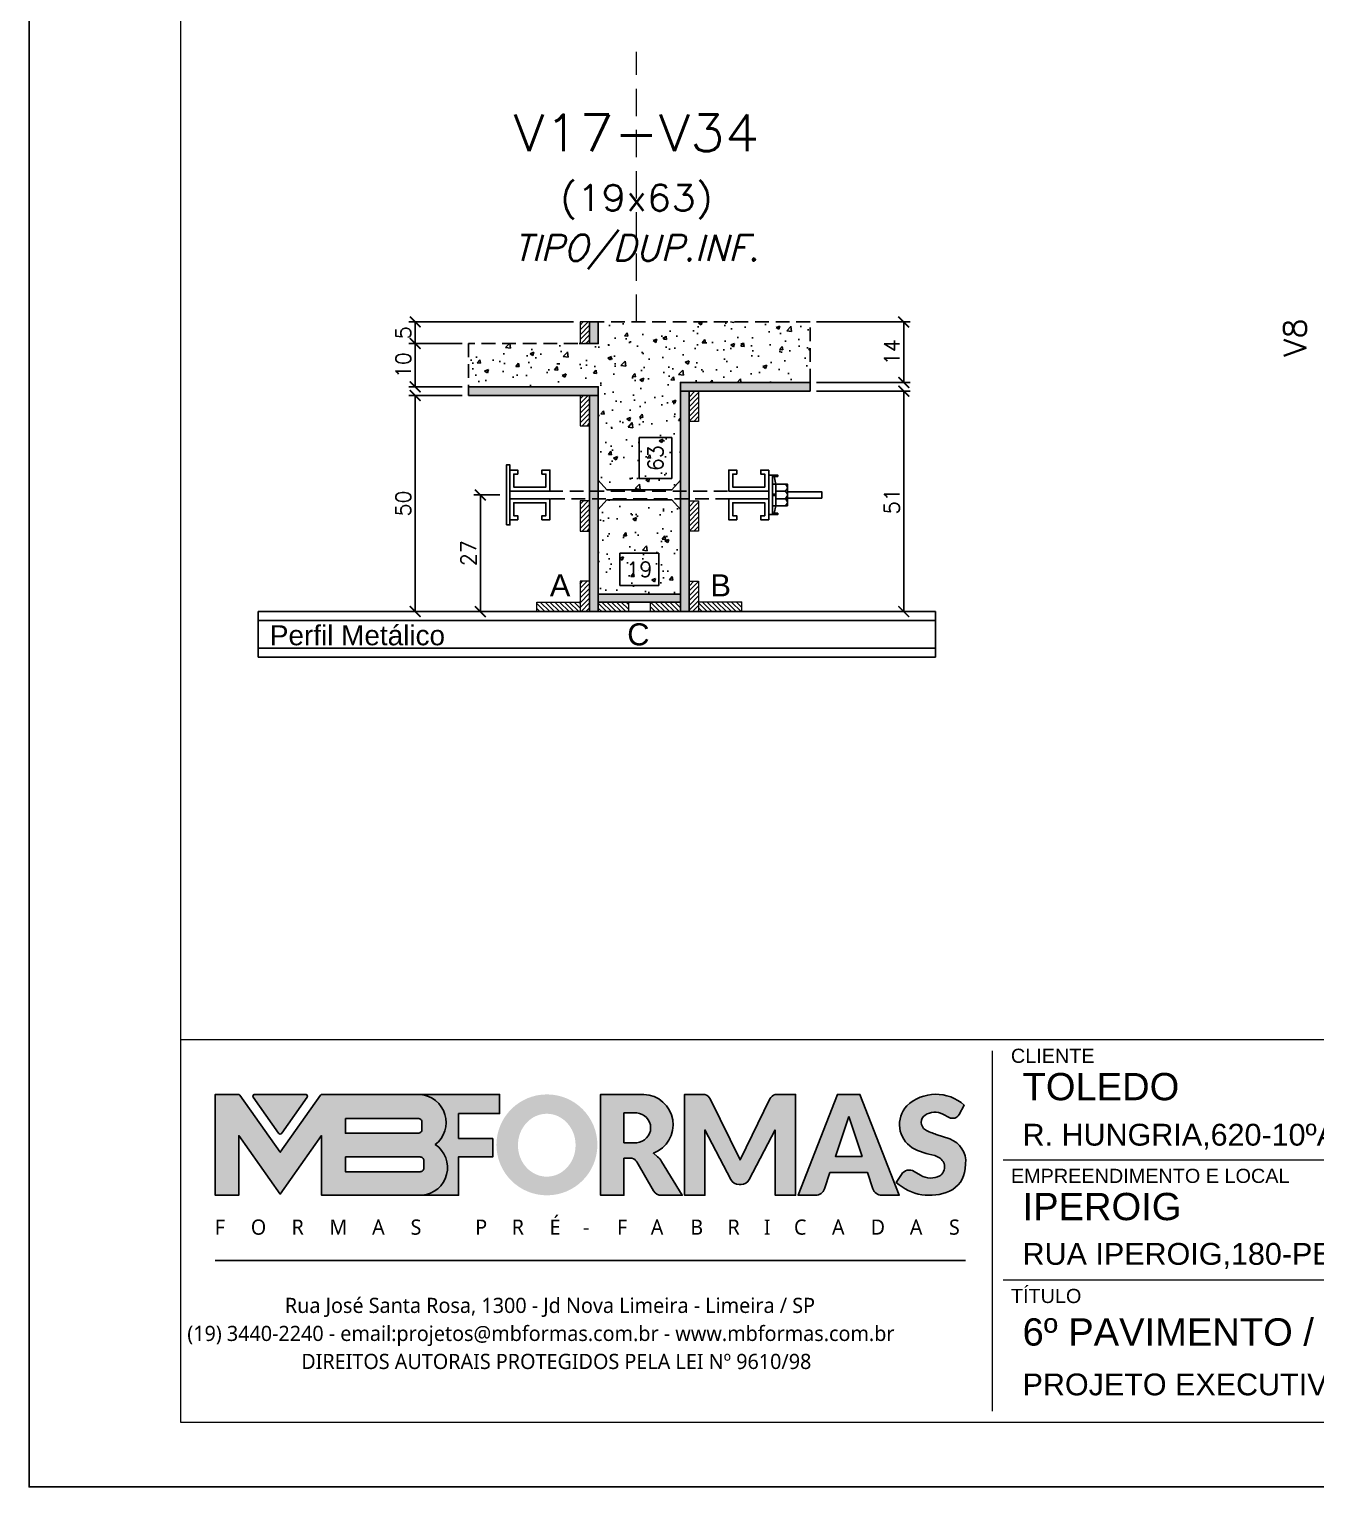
# Model space of a CAD drawing. Extents: x -23436 to 4767, y -4638 to 9755.
# Drawn here: x -20676 to -20081, y -518 to 157 of the extents above; entities that cross this region are included whole.
import ezdxf
from ezdxf.enums import TextEntityAlignment as Align

# ---------------------------------------------------------------- set-up
doc = ezdxf.new("R2010")
doc.units = 0
doc.header["$PDMODE"] = 2
doc.header["$PDSIZE"] = 10
doc.linetypes.add('CABLIN', pattern=[0.35, 0.25, -0.1])
doc.linetypes.add('HIDDEN', pattern=[9.525, 6.35, -3.175])
doc.layers.get('0').update_dxf_attribs({"lineweight": 13})
doc.layers.get('Defpoints').update_dxf_attribs({"lineweight": 13})
for name, color, linetype in [('Barra de Ancoragem', 20, 'Continuous'), ('Concreto', 250, 'HIDDEN'), ('Cota', 4, 'Continuous'), ('Cota Seção (2x)', 4, 'Continuous'), ('Hachura', 252, 'CABLIN'), ('MB Logo', 255, 'Continuous'), ('Painéis', 200, 'Continuous'), ('Perfil Metálico', 224, 'Continuous'), ('Texto de Titulo', 7, 'Continuous'), ('Texto Qtd Sarr', 242, 'Continuous'), ('Tubo de PVC', 51, 'Continuous')]:
    doc.layers.add(name, color=color, linetype=linetype)
for name, color, linetype, lineweight in [('FOLHA MB', 7, 'Continuous', 13), ('Madeira', 100, 'Continuous', 13), ('Texto Seção', 7, 'Continuous', 15)]:
    doc.layers.add(name, color=color, linetype=linetype, lineweight=lineweight)
doc.layers.add('Laje_Perimetro', color=7, linetype='Continuous', plot=False)
doc.styles.add('ARIAL', font='arial.ttf', dxfattribs={"oblique": 15, "height": 25})
doc.styles.add('MB_C01', font='arial.ttf', dxfattribs={"height": 1.3})
doc.styles.add('MB_C02', font='arial.ttf', dxfattribs={"height": 2})
doc.styles.add('MB_C03', font='arial.ttf', dxfattribs={"height": 2.5})
doc.styles.add('MtXpl_Lucida_Sans_Un', font='l_10646.ttf')
doc.styles.add('REGUA-120', font='ROMANS.shx', dxfattribs={"height": 15})
doc.styles.add('ROMANS', font='romans.shx')
doc.dimstyles.new('Cota Seção (2x)', dxfattribs={"dimtxt": 7, "dimasz": 5, "dimexe": 3, "dimexo": 3, "dimgap": 2, "dimtad": 3, "dimdec": 1, "dimlfac": 0.5, "dimzin": 12, "dimdsep": 46, "dimtxsty": 'ROMANS', "dimblk": 'ARCHTICK', "dimcen": 0, "dimclrd": 4, "dimclre": 4, "dimclrt": 1, "dimadec": 1, "dimazin": 3, "dimtfac": 1, "dimtdec": 1, "dimtmove": 0, "dimatfit": 3, "dimldrblk": 'OBLIQUE', "dimfxl": 1, "dimtolj": 1, "dimtzin": 12, "dimarcsym": 0})
doc.dimstyles.new('Cota Seção interna', dxfattribs={"dimtxt": 7, "dimasz": 6, "dimexe": 0.18, "dimexo": 2, "dimgap": -4, "dimtad": 3, "dimdec": 1, "dimlfac": 0.5, "dimzin": 12, "dimdsep": 46, "dimtxsty": 'ROMANS', "dimblk": 'ARCHTICK', "dimcen": 0.09, "dimse1": 1, "dimse2": 1, "dimsd1": 1, "dimsd2": 1, "dimclrd": 180, "dimclre": 5, "dimclrt": 1, "dimadec": 0, "dimazin": 3, "dimtfac": 1, "dimtdec": 1, "dimtofl": 0, "dimtmove": 0, "dimatfit": 3, "dimldrblk": 'ARCHTICK', "dimfxl": 1, "dimtolj": 1, "dimtzin": 0, "dimarcsym": 0})
pattern_1 = [(315, (2543.5869, -8342.3656), (1.12253202, 1.12253202), [])]
pattern_2 = [(45, (-12063.3896, 22801.8984), (-1.12253202, 1.12253202), [])]
pattern_3 = [(225, (-28674.277, -22976.1406), (1.12253202, -1.12253202), [])]

# ---------------------------------------------------------------- blocks, each defined once
blk = doc.blocks.new('MB-NOVO')
at = {"layer": 'MB Logo', "linetype": 'Continuous'}
h = blk.add_hatch(color=256, dxfattribs=at)
h.dxf.hatch_style = 1
h.set_gradient(color1=(242, 132, 69), color2=(247, 180, 141), rotation=90, tint=1)
h.paths.add_polyline_path([(-18529.58, 10980.84), (-18475.71, 10980.84, 0.706757), (-18468.67, 11008.01, 0.681802), (-18476.71, 11034.89), (-18529.36, 11034.89, 0.243712), (-18530.18, 11034.46), (-18551.72, 11003.93), (-18573.27, 11034.46, 0.243712), (-18574.09, 11034.89), (-18586.52, 11034.89), (-18586.52, 10980.84), (-18573.87, 10980.84), (-18573.87, 11012.87), (-18551.72, 10981.49), (-18529.58, 11012.87)])
h.paths.add_polyline_path([(-18516.75, 11014.08), (-18516.75, 11021.99), (-18477.79, 11021.99, -0.414214), (-18475.79, 11019.99), (-18475.79, 11016.08, -0.414214), (-18477.79, 11014.08)], flags=16)
h.paths.add_polyline_path([(-18516.75, 11001.39), (-18476.79, 11001.39, -0.414214), (-18474.79, 10999.39), (-18474.79, 10995.48, -0.414214), (-18476.79, 10993.48), (-18516.75, 10993.48)], flags=16)
at = {"layer": 'MB Logo', "true_color": 0x262626}
h = blk.add_hatch(color=250, dxfattribs=at)
h.dxf.hatch_style = 1
h.paths.add_polyline_path([(-18537.31, 11033.31, 0.60809), (-18538.12, 11034.89), (-18565.32, 11034.89, 0.60809), (-18566.14, 11033.31), (-18552.54, 11014.04, 0.518202), (-18550.91, 11014.04)])
h = blk.add_hatch(color=250, dxfattribs=at)
h.dxf.hatch_style = 1
h.paths.add_polyline_path([(-18456.17, 11011.29), (-18456.17, 11024.65), (-18434.21, 11024.65), (-18434.21, 11034.89), (-18476.71, 11034.89, -0.681802), (-18468.67, 11008.01, -0.706757), (-18475.71, 10980.84), (-18456.17, 10980.84), (-18456.17, 11001.45), (-18437.83, 11001.45), (-18437.83, 11011.29)])
h = blk.add_hatch(color=250, dxfattribs=at)
h.dxf.hatch_style = 1
h.paths.add_polyline_path([(-18435.91, 11007.86, 1), (-18381.87, 11007.86, 1)])
edge = h.paths.add_edge_path(flags=16)
edge.add_ellipse((-18408.97, 11007.68), major_axis=(0, 16.84), ratio=0.916255, start_angle=0, end_angle=360)
h = blk.add_hatch(color=250, dxfattribs=at)
h.dxf.hatch_style = 1
h.paths.add_polyline_path([(-18356.97, 11034.89), (-18380.17, 11034.89), (-18380.17, 10980.84), (-18367.64, 10980.84), (-18367.64, 11000.71), (-18363.41, 11000.71, -0.195765), (-18360.9, 10998.88), (-18351.79, 10983.24, 0.261385), (-18347.52, 10980.84), (-18336.38, 10980.84), (-18347.47, 10999, 0.082429), (-18349.61, 11001.48), (-18351.9, 11003.39, 0.81838)])
h.paths.add_polyline_path([(-18360.76, 11009), (-18367.64, 11009), (-18367.64, 11024.98), (-18360.76, 11024.98, -0.92578)], flags=16)
h = blk.add_hatch(color=250, dxfattribs=at)
h.dxf.hatch_style = 1
h.paths.add_polyline_path([(-18286.65, 11015.9), (-18286.65, 10980.84), (-18275.77, 10980.84), (-18275.77, 11034.89), (-18286.65, 11034.89, 0.216647), (-18289.44, 11032.44), (-18305.46, 10999.84), (-18321.61, 11032.7, 0.199908), (-18324.27, 11034.89), (-18335.15, 11034.89), (-18335.15, 10980.84), (-18324.27, 10980.84), (-18324.27, 11015.9), (-18310.42, 10989.3, 0.279644), (-18305.98, 10986.61, 0.340986), (-18300.5, 10989.3)])
h = blk.add_hatch(color=250, dxfattribs=at)
h.dxf.hatch_style = 1
h.paths.add_polyline_path([(-18274.36, 10980.84), (-18264.98, 10980.84, 0.322517), (-18260.24, 10984.26), (-18257.32, 10993), (-18237.21, 10993), (-18234.29, 10984.26, 0.322517), (-18229.55, 10980.84), (-18220.26, 10980.84), (-18241.25, 11034.89), (-18253.37, 11034.89)])
h.paths.add_polyline_path([(-18254.42, 11001.64), (-18247.26, 11023.04), (-18240.11, 11001.64)], flags=16)
h = blk.add_hatch(color=250, dxfattribs=at)
h.dxf.hatch_style = 1
h.paths.add_polyline_path([(-18206.02, 11024.02, -0.247671), (-18196.88, 11024.32), (-18193.53, 11022.53, 0.40799), (-18188.16, 11024.11), (-18185.37, 11029.08, 0.392837), (-18216.16, 11028.69, 0.467779), (-18213.26, 11006.32, 0.077523), (-18201.17, 11002.12, -0.214206), (-18196.11, 10997.94, -0.284295), (-18198.17, 10991.44, -0.26924), (-18208.78, 10991.57), (-18212.21, 10993.65, 0.407727), (-18219.02, 10992.06), (-18221.79, 10987.71, 0.296878), (-18193.23, 10983.12, 0.272251), (-18184.86, 10995.28), (-18184.65, 10997.88, 0.348906), (-18193.71, 11011.21), (-18200.42, 11013.47, -0.045018), (-18205.76, 11015.68, -0.618284)])
at = {"layer": 'MB Logo', "linetype": 'Continuous'}
blk.add_line((-18586.52, 10945.86), (-18184.78, 10945.86), dxfattribs=at)
at = {"layer": 'MB Logo', "color": 23, "linetype": 'Continuous', "true_color": 0xf28445}
for points in [[(-18573.27, 11034.46, 0.243712), (-18574.09, 11034.89), (-18586.52, 11034.89), (-18586.52, 10980.84), (-18573.87, 10980.84), (-18573.87, 11012.87), (-18551.72, 10981.49), (-18529.58, 11012.87), (-18529.58, 10980.84), (-18475.71, 10980.84, 0.706757), (-18468.67, 11008.01, 0.681802), (-18476.71, 11034.89), (-18529.36, 11034.89, 0.243712), (-18530.18, 11034.46), (-18551.72, 11003.93)], [(-18516.75, 11021.99), (-18477.79, 11021.99, -0.414214), (-18475.79, 11019.99), (-18475.79, 11016.08, -0.414214), (-18477.79, 11014.08), (-18516.75, 11014.08)], [(-18516.75, 11001.39), (-18476.79, 11001.39, -0.414214), (-18474.79, 10999.39), (-18474.79, 10995.48, -0.414214), (-18476.79, 10993.48), (-18516.75, 10993.48)]]:
    blk.add_lwpolyline(points, format="xyb", close=True, dxfattribs=at)
at = {"layer": 'MB Logo', "color": 250, "true_color": 0x262626}
for points in [[(-18537.31, 11033.31, 0.60809), (-18538.12, 11034.89), (-18565.32, 11034.89, 0.60809), (-18566.14, 11033.31), (-18552.54, 11014.04, 0.518202), (-18550.91, 11014.04)], [(-18437.83, 11011.29), (-18456.17, 11011.29), (-18456.17, 11024.65), (-18434.21, 11024.65), (-18434.21, 11034.89), (-18476.71, 11034.89, -0.681802), (-18468.67, 11008.01, -0.706757), (-18475.71, 10980.84), (-18456.17, 10980.84), (-18456.17, 11001.45), (-18437.83, 11001.45)], [(-18347.52, 10980.84), (-18336.38, 10980.84), (-18347.47, 10999, 0.082429), (-18349.61, 11001.48), (-18351.9, 11003.39, 0.81838), (-18356.97, 11034.89), (-18380.17, 11034.89), (-18380.17, 10980.84), (-18367.64, 10980.84), (-18367.64, 11000.71), (-18363.41, 11000.71, -0.209789), (-18360.79, 10998.69), (-18351.79, 10983.24, 0.261385)], [(-18286.65, 11015.9), (-18286.65, 10980.84), (-18275.77, 10980.84), (-18275.77, 11034.89), (-18286.65, 11034.89, 0.216647), (-18289.44, 11032.44), (-18305.46, 10999.84), (-18321.48, 11032.44, 0.216647), (-18324.27, 11034.89), (-18335.15, 11034.89), (-18335.15, 10980.84), (-18324.27, 10980.84), (-18324.27, 11015.9), (-18310.42, 10989.3, 0.279644), (-18305.98, 10986.61), (-18304.93, 10986.61, 0.279644), (-18300.5, 10989.3)], [(-18264.98, 10980.84, 0.322517), (-18260.24, 10984.26), (-18257.32, 10993), (-18237.21, 10993), (-18234.29, 10984.26, 0.322517), (-18229.55, 10980.84), (-18220.26, 10980.84), (-18241.25, 11034.89), (-18253.37, 11034.89), (-18274.36, 10980.84)], [(-18206.24, 11015.94, -0.549626), (-18206.37, 11023.82, -0.258723), (-18196.88, 11024.32), (-18193.53, 11022.53, 0.40799), (-18188.16, 11024.11), (-18185.37, 11029.08, 0.392837), (-18216.16, 11028.69, 0.467779), (-18213.26, 11006.32, 0.077523), (-18201.17, 11002.12, -0.203897), (-18196.26, 10998.22), (-18196.08, 10997.79, -0.267611), (-18197.99, 10991.6), (-18198.45, 10991.29, -0.261145), (-18208.78, 10991.57), (-18212.21, 10993.65, 0.407727), (-18219.02, 10992.06), (-18221.79, 10987.71, 0.296878), (-18193.23, 10983.12, 0.265963), (-18184.89, 10994.94), (-18184.67, 10997.65, 0.340466), (-18193.12, 11011.01), (-18200.42, 11013.47, -0.049298)], [(-18367.64, 11009), (-18360.76, 11009, 0.92578), (-18360.76, 11024.98), (-18367.64, 11024.98)]]:
    blk.add_lwpolyline(points, format="xyb", close=True, dxfattribs=at)
blk.add_lwpolyline([(-18247.26, 11023.04), (-18254.42, 11001.64), (-18240.11, 11001.64)], close=True, dxfattribs=at)
at = {"layer": 'MB Logo', "color": 250, "true_color": 0x262626, "style": 'MtXpl_Lucida_Sans_Un'}
for s, height, p in [('F', 8.12, (-18586.78, 10959.76)), ('O', 8.12, (-18567.45, 10959.76)), ('R', 8.12, (-18545.63, 10959.76)), ('M', 8.12, (-18525.4, 10959.76)), ('A', 8.12, (-18502.51, 10959.76)), ('S', 8.12, (-18481.92, 10959.76)), ('P', 8.12, (-18447.27, 10959.76)), ('R', 8.12, (-18427.76, 10959.76)), ('É', 8.12, (-18407.52, 10959.76)), ('F', 8.12, (-18371.38, 10959.76)), ('A', 8.12, (-18353.29, 10959.76)), ('B', 8.12, (-18332.1, 10959.76)), ('R', 8.12, (-18312.21, 10959.76)), ('I', 8.12, (-18292.68, 10959.76)), ('C', 8.12, (-18276.61, 10959.76)), ('A', 8.12, (-18256.26, 10959.76)), ('D', 8.12, (-18235.54, 10959.76)), ('A', 8.12, (-18214.57, 10959.76)), ('S', 8.12, (-18193.6, 10959.76)), ('-', 8.12, (-18389.56, 10959.76)), ('DIREITOS AUTORAIS PROTEGIDOS PELA LEI Nº 9610/98', 8.1225, (-18540.43, 10887.84))]:
    blk.add_text(s, height=height, dxfattribs=at).set_placement(p)
at = {"layer": 'MB Logo', "style": 'MtXpl_Lucida_Sans_Un'}
for s, p in [('Rua José Santa Rosa, 1300 - Jd Nova Limeira - Limeira / SP', (-18549.2, 10917.84)), ('(19) 3440-2240 - email:projetos@mbformas.com.br - www.mbformas.com.br', (-18601.47, 10902.84))]:
    blk.add_text(s, height=8.1225, dxfattribs=at).set_placement(p)
blk = doc.blocks.new('A$C169d8357')
at = {"layer": 'FOLHA MB', "color": 1}
for p, q in [((1109.82, 356.72), (70, 356.72)), ((445.65, 351.67), (445.65, 184.99)), ((781.5, 301.16), (450.7, 301.16)), ((938.09, 245.6), (450.7, 245.6))]:
    blk.add_line(p, q, dxfattribs=at)
for points in [[(0, 1199.94), (0, 149.94), (1485.02, 149.94), (1485.02, 1199.94)], [(70, 1169.94), (70, 179.94), (1455.02, 179.94), (1455.02, 1169.94)]]:
    blk.add_lwpolyline(points, close=True, dxfattribs=at)
at = {"layer": 'MB Logo', "xscale": 0.8642040370897565, "yscale": 0.8642040370897565, "zscale": 0.8642040370897565}
blk.add_blockref('MB-NOVO', (16148.65, -9204.85), dxfattribs=at)
at = {"layer": 'FOLHA MB', "color": 6}
for s, height, style, p in [('CLIENTE', 6.566, 'MB_C01', (454.33, 346.12)), ('R. HUNGRIA,620-10ºANDAR-SÃO PAULO-SP', 10.102, 'MB_C02', (459.73, 307.83)), ('EMPREENDIMENTO E LOCAL', 6.5663, 'MB_C01', (454.33, 290.56)), ('RUA IPEROIG,180-PERDIZES-SÃO PAULO-SP', 10.102, 'MB_C02', (459.73, 252.69)), ('TÍTULO', 6.566, 'MB_C01', (454.33, 234.99)), ('PROJETO EXECUTIVO DE LATERAIS DE VIGAS', 10.102, 'MB_C02', (459.73, 192.28))]:
    blk.add_text(s, height=height, dxfattribs=dict(at, style=style)).set_placement(p)
at = {"layer": 'FOLHA MB', "color": 5, "style": 'MB_C03'}
for s, height, p in [('TOLEDO', 12.628, (459.73, 328.83)), ('IPEROIG', 12.628, (459.73, 273.34)), ('6º PAVIMENTO / TIPO / DUPLEX INFERIOR', 12.6276, (459.73, 215.3))]:
    blk.add_text(s, height=height, dxfattribs=at).set_placement(p)
blk = doc.blocks.new('*D1009')
at = {"layer": 'Cota Seção (2x)', "color": 180, "lineweight": -2, "transparency": 16777216}
for p, q in [((-20385.03, -85.72), (-20403.03, -85.72)), ((-20403.03, -85.72), (-20403.03, -100.72)), ((-20385.03, -100.72), (-20385.03, -85.72)), ((-20403.03, -100.72), (-20385.03, -100.72))]:
    blk.add_line(p, q, dxfattribs=at)
at = {"layer": 'Defpoints', "color": 0, "transparency": 16777216}
for p in [(-20413.03, -104.72), (-20375.03, -104.72), (-20375.03, -104.72)]:
    blk.add_point(p, dxfattribs=at)
at = {"layer": 'Cota Seção (2x)', "color": 1, "transparency": 16777216, "insert": (-20394.03, -93.22), "char_height": 7, "attachment_point": 5, "style": 'ROMANS'}
blk.add_mtext('\\A1;19', dxfattribs=at)
blk = doc.blocks.new('_ArchTick')
at = {"color": 0, "linetype": 'ByBlock', "const_width": 0.15}
blk.add_lwpolyline([(-0.5, -0.5), (0.5, 0.5)], dxfattribs=at)
blk = doc.blocks.new('*D1010')
at = {"layer": 'Cota', "color": 4, "lineweight": -2, "transparency": 16777216}
for p, q in [((-20312.03, 21.28), (-20268.66, 21.28)), ((-20271.66, 21.28), (-20271.66, -6.72)), ((-20312.03, -6.72), (-20268.66, -6.72))]:
    blk.add_line(p, q, dxfattribs=at)
at = {"layer": 'Defpoints', "color": 0, "transparency": 16777216}
for p in [(-20315.03, 21.28), (-20315.03, -6.72), (-20271.66, -6.72)]:
    blk.add_point(p, dxfattribs=at)
at = {"layer": 'Cota', "color": 4, "lineweight": -2, "transparency": 16777216, "xscale": 5, "yscale": 5, "zscale": 5}
for p, rotation in [((-20271.66, 21.28), 90), ((-20271.66, -6.72), 270)]:
    blk.add_blockref('_ArchTick', p, dxfattribs=dict(at, rotation=rotation))
at = {"layer": 'Cota', "color": 1, "transparency": 16777216, "insert": (-20277.16, 7.28), "char_height": 7, "attachment_point": 5, "rotation": 90, "style": 'ROMANS'}
blk.add_mtext('\\A1;14', dxfattribs=at)
blk = doc.blocks.new('_OBLIQUE')
at = {"color": 0, "linetype": 'ByBlock', "lineweight": -2}
for p, q in [((0, 0), (-1, 0)), ((-0.5, -0.5), (0.5, 0.5))]:
    blk.add_line(p, q, dxfattribs=at)
blk = doc.blocks.new('DSADSAD')
at = {"layer": 'Barra de Ancoragem'}
for p, q in [((-12990.96, 7698.42), (-13009.22, 7698.42)), ((-13005.1, 7696.87), (-13008.63, 7697.64)), ((-12995.08, 7696.87), (-12991.55, 7697.64))]:
    blk.add_line(p, q, dxfattribs=at)
at = {"layer": 'Barra de Ancoragem', "flags": 128}
for points in [[(-13009.22, 7700.2), (-12990.96, 7700.2), (-12990.96, 7698.42), (-13009.22, 7698.42)], [(-13008.63, 7698.42), (-13008.63, 7696.05), (-13009.22, 7696.05), (-13009.22, 7698.42)], [(-12995.08, 7698.42), (-12995.08, 7696.87), (-13005.1, 7696.87), (-13005.1, 7698.42)], [(-12990.96, 7698.42), (-12990.96, 7696.05), (-12991.55, 7696.05), (-12991.55, 7698.42)]]:
    blk.add_lwpolyline(points, close=True, dxfattribs=at)
for points in [[(-13005.1, 7696.87), (-13005.1, 7691.61), (-12995.08, 7691.61), (-12995.08, 7696.87)], [(-13000.38, 7696.87), (-13000.38, 7698.42), (-12999.79, 7698.42), (-12999.79, 7696.87), (-13000.38, 7696.87), (-12999.79, 7696.87)]]:
    blk.add_lwpolyline(points, dxfattribs=at)
for points in [[(-13001.86, 7696.87), (-13001.86, 7692.79, 0.666667), (-12998.32, 7692.79, 0.666667)], [(-12998.32, 7696.87), (-12998.32, 7692.79, 0.729796), (-12995.08, 7692.79, 0.729796)]]:
    blk.add_lwpolyline(points, format="xyb", dxfattribs=at)
at = {"layer": 'Barra de Ancoragem'}
blk.add_arc((-13003.48, 7693.31), 1.7, 197.75636, 342.24364, dxfattribs=at)
blk = doc.blocks.new('*D1011')
at = {"layer": 'Cota', "color": 4, "lineweight": -2, "transparency": 16777216}
for p, q in [((-20458.55, -58.72), (-20470.6, -58.72)), ((-20467.6, -112.72), (-20467.6, -58.72)), ((-20444.43, -112.72), (-20470.6, -112.72))]:
    blk.add_line(p, q, dxfattribs=at)
at = {"layer": 'Defpoints', "color": 0, "transparency": 16777216}
for p in [(-20467.6, -58.72), (-20455.55, -58.72), (-20441.43, -112.72)]:
    blk.add_point(p, dxfattribs=at)
at = {"layer": 'Cota', "color": 4, "lineweight": -2, "transparency": 16777216, "xscale": 5, "yscale": 5, "zscale": 5}
for p, rotation in [((-20467.6, -58.72), 90), ((-20467.6, -112.72), 270)]:
    blk.add_blockref('_ArchTick', p, dxfattribs=dict(at, rotation=rotation))
at = {"layer": 'Cota', "color": 1, "transparency": 16777216, "insert": (-20473.1, -85.72), "char_height": 7, "attachment_point": 5, "rotation": 90, "style": 'ROMANS'}
blk.add_mtext('\\A1;27', dxfattribs=at)
blk = doc.blocks.new('*D1012')
at = {"layer": 'Cota', "color": 4, "lineweight": -2, "transparency": 16777216}
for p, q in [((-20312.03, -10.72), (-20268.66, -10.72)), ((-20271.66, -112.72), (-20271.66, -10.72)), ((-20343.63, -112.72), (-20268.66, -112.72))]:
    blk.add_line(p, q, dxfattribs=at)
at = {"layer": 'Defpoints', "color": 0, "transparency": 16777216}
for p in [(-20315.03, -10.72), (-20271.66, -10.72), (-20346.63, -112.72)]:
    blk.add_point(p, dxfattribs=at)
at = {"layer": 'Cota', "color": 4, "lineweight": -2, "transparency": 16777216, "xscale": 5, "yscale": 5, "zscale": 5}
for p, rotation in [((-20271.66, -10.72), 90), ((-20271.66, -112.72), 270)]:
    blk.add_blockref('_ArchTick', p, dxfattribs=dict(at, rotation=rotation))
at = {"layer": 'Cota', "color": 1, "transparency": 16777216, "insert": (-20277.16, -61.72), "char_height": 7, "attachment_point": 5, "rotation": 90, "style": 'ROMANS'}
blk.add_mtext('\\A1;51', dxfattribs=at)
blk = doc.blocks.new('*D1013')
at = {"layer": 'Cota Seção (2x)', "color": 180, "lineweight": -2, "transparency": 16777216}
for p, q in [((-20379.03, -32.22), (-20394.03, -32.22)), ((-20394.03, -32.22), (-20394.03, -51.22)), ((-20379.03, -51.22), (-20379.03, -32.22)), ((-20394.03, -51.22), (-20379.03, -51.22))]:
    blk.add_line(p, q, dxfattribs=at)
at = {"layer": 'Defpoints', "color": 0, "transparency": 16777216}
for p in [(-20375.03, 21.28), (-20375.03, 21.28), (-20375.03, -104.72)]:
    blk.add_point(p, dxfattribs=at)
at = {"layer": 'Cota Seção (2x)', "color": 1, "transparency": 16777216, "insert": (-20386.53, -41.72), "char_height": 7, "attachment_point": 5, "rotation": 90, "style": 'ROMANS'}
blk.add_mtext('\\A1;63', dxfattribs=at)
blk = doc.blocks.new('*D1006')
at = {"layer": 'Cota', "color": 4, "lineweight": -2, "transparency": 16777216}
for p, q in [((-20476.03, -12.72), (-20500.76, -12.72)), ((-20497.76, -112.72), (-20497.76, -12.72)), ((-20444.43, -112.72), (-20500.76, -112.72))]:
    blk.add_line(p, q, dxfattribs=at)
at = {"layer": 'Defpoints', "color": 0, "transparency": 16777216}
for p in [(-20497.76, -12.72), (-20473.03, -12.72), (-20441.43, -112.72)]:
    blk.add_point(p, dxfattribs=at)
at = {"layer": 'Cota', "color": 4, "lineweight": -2, "transparency": 16777216, "xscale": 5, "yscale": 5, "zscale": 5}
for p, rotation in [((-20497.76, -12.72), 90), ((-20497.76, -112.72), 270)]:
    blk.add_blockref('_ArchTick', p, dxfattribs=dict(at, rotation=rotation))
at = {"layer": 'Cota', "color": 1, "transparency": 16777216, "insert": (-20503.26, -62.72), "char_height": 7, "attachment_point": 5, "rotation": 90, "style": 'ROMANS'}
blk.add_mtext('\\A1;50', dxfattribs=at)
blk = doc.blocks.new('*D1007')
at = {"layer": 'Cota', "color": 4, "lineweight": -2, "transparency": 16777216}
for p, q in [((-20476.03, 11.28), (-20500.76, 11.28)), ((-20497.76, -8.72), (-20497.76, 11.28)), ((-20476.03, -8.72), (-20500.76, -8.72))]:
    blk.add_line(p, q, dxfattribs=at)
at = {"layer": 'Defpoints', "color": 0, "transparency": 16777216}
for p in [(-20497.76, 11.28), (-20473.03, 11.28), (-20473.03, -8.72)]:
    blk.add_point(p, dxfattribs=at)
at = {"layer": 'Cota', "color": 4, "lineweight": -2, "transparency": 16777216, "xscale": 5, "yscale": 5, "zscale": 5}
for p, rotation in [((-20497.76, 11.28), 90), ((-20497.76, -8.72), 270)]:
    blk.add_blockref('_ArchTick', p, dxfattribs=dict(at, rotation=rotation))
at = {"layer": 'Cota', "color": 1, "transparency": 16777216, "insert": (-20503.26, 1.28), "char_height": 7, "attachment_point": 5, "rotation": 90, "style": 'ROMANS'}
blk.add_mtext('\\A1;10', dxfattribs=at)
blk = doc.blocks.new('*D1008')
at = {"layer": 'Cota', "color": 4, "lineweight": -2, "transparency": 16777216}
for p, q in [((-20424.43, 21.28), (-20500.76, 21.28)), ((-20497.76, 11.28), (-20497.76, 21.28)), ((-20476.03, 11.28), (-20500.76, 11.28))]:
    blk.add_line(p, q, dxfattribs=at)
at = {"layer": 'Defpoints', "color": 0, "transparency": 16777216}
for p in [(-20497.76, 21.28), (-20421.43, 21.28), (-20473.03, 11.28)]:
    blk.add_point(p, dxfattribs=at)
at = {"layer": 'Cota', "color": 4, "lineweight": -2, "transparency": 16777216, "xscale": 5, "yscale": 5, "zscale": 5}
for p, rotation in [((-20497.76, 21.28), 90), ((-20497.76, 11.28), 270)]:
    blk.add_blockref('_ArchTick', p, dxfattribs=dict(at, rotation=rotation))
at = {"layer": 'Cota', "color": 1, "transparency": 16777216, "insert": (-20503.26, 16.28), "char_height": 7, "attachment_point": 5, "rotation": 90, "style": 'ROMANS'}
blk.add_mtext('\\A1;5', dxfattribs=at)
blk = doc.blocks.new('titulo1')
at = {"layer": 'Defpoints', "color": 252, "linetype": 'HIDDEN', "ltscale": 2}
blk.add_line((0, 0), (0, 125), dxfattribs=at)
at = {"layer": 'Defpoints', "style": 'ROMANS', "oblique": 15}
blk.add_attdef('FOLHA', text='', height=10, dxfattribs=at).set_placement((0, 15.58), align=Align.MIDDLE_CENTER)
at = {"layer": 'Texto Qtd Sarr', "color": 3, "style": 'ROMANS', "oblique": 15}
for tag, height, p in [('TITULO', 17, (0, 71.45)), ('SEÇÃO', 12, (0, 41.55))]:
    blk.add_attdef(tag, text='', height=height, dxfattribs=at).set_placement(p, align=Align.MIDDLE_CENTER)

msp = doc.modelspace()

# ---------------------------------------------------------------- hatches: boundary and pattern name
at = {"layer": 'Concreto'}
h = msp.add_hatch(dxfattribs=at)
h.set_pattern_fill('AR-CONC', color=256, scale=2.5)
h.set_pattern_definition([(50, (-89.497, -300.583), (17.931505, -1.568803), [1.875, -20.625]), (355, (-89.497, -300.583), (-3.468783, 18.804803), [1.5, -16.5]), (100.45144, (-88.003, -300.714), (14.462721, 17.236), [1.593505, -17.528553]), (46.1842, (-89.497, -295.583), (26.681033, -4.137982), [2.8125, -30.9375]), (96.63564, (-87.274, -295.928), (23.36655, 24.352965), [2.39026, -26.292844]), (351.18416, (-89.497, -295.583), (23.36655, 24.352965), [2.25, -24.75]), (21, (-86.997, -296.833), (14.922676, -10.065472), [1.875, -20.625]), (326, (-86.997, -296.833), (6.082883, 18.128751), [1.5, -16.5]), (71.45144, (-85.754, -297.672), (21.00556, 8.063279), [1.593505, -17.528553]), (37.5, (-89.497, -300.583), (0.3039964, 8.3223463), [0, -16.3, 0, -16.75, 0, -16.5625]), (7.5, (-89.497, -300.583), (6.5767384, 9.8602928), [0, -9.55, 0, -15.925, 0, -6.3125]), (327.5, (-95.072, -300.583), (13.345561, -0.5638718), [0, -6.25, 0, -19.5, 0, -25.875]), (317.5, (-97.572, -300.583), (14.579654, 2.5026246), [0, -8.125, 0, -12.95, 0, -18.375])])
h.paths.add_polyline_path([(-20375.03, -65.5), (-20379.03, -61), (-20409.03, -61), (-20413.03, -65.5), (-20413.03, -104.72), (-20375.03, -104.72)])
h.paths.add_polyline_path([(-20375.03, -6.72), (-20315.03, -6.72), (-20315.03, 21.28), (-20413.03, 21.28), (-20413.03, 11.28), (-20417.03, 11.28), (-20421.43, 11.28), (-20473.03, 11.28), (-20473.03, -8.72), (-20413.03, -8.72), (-20413.03, -12.72), (-20413.03, -51.95), (-20409.03, -56.45), (-20379.03, -56.45), (-20375.03, -51.95), (-20375.03, -10.72)])
h.paths.add_polyline_path([(-20400.78, -98.47), (-20387.28, -98.47), (-20387.28, -87.97), (-20400.78, -87.97)], flags=24)
h.paths.add_polyline_path([(-20381.28, -48.97), (-20381.28, -34.47), (-20391.78, -34.47), (-20391.78, -48.97)], flags=24)
at = {"layer": 'Hachura'}
h = msp.add_hatch(dxfattribs=at)
h.set_pattern_fill('ANSI31', color=256, scale=0.5, angle=360, style=0)
h.set_pattern_definition([(45, (-12063.3896, 22925.8984), (-1.12253202, 1.12253202), [])])
h.paths.add_polyline_path([(-20421.43, 11.28), (-20417.03, 11.28), (-20417.03, 21.28), (-20421.43, 21.28)])
h = msp.add_hatch(color=256, dxfattribs=at)
h.dxf.hatch_style = 1
h.paths.add_polyline_path([(-20417.03, 21.28), (-20413.03, 21.28), (-20413.03, 11.28), (-20417.03, 11.28)])
h = msp.add_hatch(color=256, dxfattribs=at)
h.dxf.hatch_style = 1
h.paths.add_polyline_path([(-20315.03, -10.72), (-20315.03, -6.72), (-20375.03, -6.72), (-20375.03, -10.72)])
h = msp.add_hatch(color=256, dxfattribs=at)
h.dxf.hatch_style = 1
h.paths.add_polyline_path([(-20473.03, -12.72), (-20473.03, -8.72), (-20413.03, -8.72), (-20413.03, -12.72)])
h = msp.add_hatch(dxfattribs=at)
h.set_pattern_fill('ANSI31', color=256, scale=0.5, angle=180, style=0)
h.set_pattern_definition([(225, (-28674.277, -22927.342), (1.12253202, -1.12253202), [])])
h.paths.add_polyline_path([(-20417.03, -12.72), (-20421.43, -12.72), (-20421.43, -26.72), (-20417.03, -26.72)])
h = msp.add_hatch(color=256, dxfattribs=at)
h.dxf.hatch_style = 1
h.paths.add_polyline_path([(-20417.03, -12.72), (-20413.03, -12.72), (-20413.03, -112.72), (-20417.03, -112.72)])
h = msp.add_hatch(color=256, dxfattribs=at)
h.dxf.hatch_style = 1
h.paths.add_polyline_path([(-20371.03, -10.72), (-20375.03, -10.72), (-20375.03, -112.72), (-20371.03, -112.72)])
h = msp.add_hatch(dxfattribs=at)
h.set_pattern_fill('ANSI31', color=256, scale=0.5, angle=180, style=0)
h.set_pattern_definition([(225, (-28674.277, -22925.342), (1.12253202, -1.12253202), [])])
h.paths.add_polyline_path([(-20371.03, -10.72), (-20366.63, -10.72), (-20366.63, -24.72), (-20371.03, -24.72)])
h = msp.add_hatch(dxfattribs=at)
h.set_pattern_fill('ANSI31', color=256, scale=0.5, angle=180, style=0)
h.set_pattern_definition(pattern_3)
h.paths.add_polyline_path([(-20417.03, -61.52), (-20421.43, -61.52), (-20421.43, -75.52), (-20417.03, -75.52)])
h = msp.add_hatch(dxfattribs=at)
h.set_pattern_fill('ANSI31', color=256, scale=0.5, angle=180, style=0)
h.set_pattern_definition(pattern_3)
h.paths.add_polyline_path([(-20371.03, -61.52), (-20366.63, -61.52), (-20366.63, -75.52), (-20371.03, -75.52)])
h = msp.add_hatch(dxfattribs=at)
h.set_pattern_fill('ANSI31', color=256, scale=0.5, angle=360, style=0)
h.set_pattern_definition(pattern_2)
h.paths.add_polyline_path([(-20421.43, -112.72), (-20417.03, -112.72), (-20417.03, -98.72), (-20421.43, -98.72)])
h = msp.add_hatch(dxfattribs=at)
h.set_pattern_fill('ANSI31', color=256, scale=0.5, angle=360, style=0)
h.set_pattern_definition(pattern_2)
h.paths.add_polyline_path([(-20366.63, -112.72), (-20371.03, -112.72), (-20371.03, -98.72), (-20366.63, -98.72)])
h = msp.add_hatch(color=256, dxfattribs=at)
h.dxf.hatch_style = 1
h.paths.add_polyline_path([(-20375.03, -108.32), (-20375.03, -104.72), (-20413.03, -104.72), (-20413.03, -108.32)])
h = msp.add_hatch(dxfattribs=at)
h.set_pattern_fill('ANSI31', color=256, scale=0.5, angle=270, style=0)
h.set_pattern_definition([(315, (2553.1869, -8342.3656), (1.12253202, 1.12253202), [])])
h.paths.add_polyline_path([(-20441.43, -112.72), (-20441.43, -108.32), (-20421.43, -108.32), (-20421.43, -112.72)])
h = msp.add_hatch(dxfattribs=at)
h.set_pattern_fill('ANSI31', color=256, scale=0.5, angle=270, style=0)
h.set_pattern_definition(pattern_1)
h.paths.add_polyline_path([(-20413.03, -112.72), (-20413.03, -108.32), (-20399.03, -108.32), (-20399.03, -112.72)])
h = msp.add_hatch(dxfattribs=at)
h.set_pattern_fill('ANSI31', color=256, scale=0.5, angle=270, style=0)
h.set_pattern_definition(pattern_1)
h.paths.add_polyline_path([(-20375.03, -112.72), (-20375.03, -108.32), (-20389.03, -108.32), (-20389.03, -112.72)])
h = msp.add_hatch(dxfattribs=at)
h.set_pattern_fill('ANSI31', color=256, scale=0.5, angle=270, style=0)
h.set_pattern_definition([(315, (2533.9869, -8342.3656), (1.12253202, 1.12253202), [])])
h.paths.add_polyline_path([(-20346.63, -112.72), (-20346.63, -108.32), (-20366.63, -108.32), (-20366.63, -112.72)])

# ---------------------------------------------------------------- linework, layer by layer
at = {"layer": 'Barra de Ancoragem', "flags": 128}
msp.add_lwpolyline([(-20455.55, -72.59), (-20455.55, -44.85), (-20453.95, -44.85), (-20453.95, -72.59)], close=True, dxfattribs=at)
at = {"layer": 'Barra de Ancoragem'}
for points in [[(-20453.95, -47.24), (-20452.11, -47.24), (-20450.26, -47.24), (-20450.26, -49.09), (-20452.11, -49.09), (-20452.11, -55.1), (-20437.28, -55.1), (-20437.28, -49.09), (-20439.13, -49.09), (-20439.13, -47.24), (-20437.28, -47.24), (-20435.43, -47.24), (-20435.43, -56.95), (-20453.95, -56.95)], [(-20334.11, -47.24), (-20335.96, -47.24), (-20337.81, -47.24), (-20337.81, -49.09), (-20335.96, -49.09), (-20335.96, -55.1), (-20350.79, -55.1), (-20350.79, -49.09), (-20348.94, -49.09), (-20348.94, -47.24), (-20350.79, -47.24), (-20352.63, -47.24), (-20352.63, -56.95), (-20334.11, -56.95)], [(-20453.95, -70.2), (-20452.11, -70.2), (-20450.26, -70.2), (-20450.26, -68.35), (-20452.11, -68.35), (-20452.11, -62.35), (-20437.28, -62.35), (-20437.28, -68.35), (-20439.13, -68.35), (-20439.13, -70.2), (-20437.28, -70.2), (-20435.43, -70.2), (-20435.43, -60.5), (-20453.95, -60.5)], [(-20334.11, -70.2), (-20335.96, -70.2), (-20337.81, -70.2), (-20337.81, -68.35), (-20335.96, -68.35), (-20335.96, -62.35), (-20350.79, -62.35), (-20350.79, -68.35), (-20348.94, -68.35), (-20348.94, -70.2), (-20350.79, -70.2), (-20352.63, -70.2), (-20352.63, -60.5), (-20334.11, -60.5)], [(-20325.52, -57.25), (-20309.62, -57.25), (-20309.62, -60.19), (-20325.52, -60.19)], [(-20309.62, -60.19), (-20309.62, -57.25), (-20325.52, -57.25), (-20325.52, -60.19)]]:
    msp.add_lwpolyline(points, close=True, dxfattribs=at)
at = {"layer": 'Barra de Ancoragem', "linetype": 'HIDDEN'}
msp.add_lwpolyline([(-20334.11, -60.5), (-20334.11, -56.95), (-20453.95, -56.95), (-20453.95, -60.5)], close=True, dxfattribs=at)
at = {"layer": 'Concreto'}
msp.add_lwpolyline([(-20375.03, -6.72), (-20315.03, -6.72), (-20315.03, 21.28), (-20413.03, 21.28), (-20413.03, 11.28), (-20473.03, 11.28), (-20473.03, -8.72), (-20413.03, -8.72), (-20413.03, -104.72), (-20375.03, -104.72)], close=True, dxfattribs=at)
at = {"layer": 'Laje_Perimetro'}
msp.add_lwpolyline([(-19191.38, 532.26), (-20676.4, 532.26), (-20676.4, -517.74), (-19191.38, -517.74)], close=True, dxfattribs=at)
at = {"layer": 'Madeira'}
for points in [[(-20421.43, 11.28), (-20417.03, 11.28), (-20417.03, 21.28), (-20421.43, 21.28)], [(-20417.03, -12.72), (-20421.43, -12.72), (-20421.43, -26.72), (-20417.03, -26.72)], [(-20371.03, -10.72), (-20366.63, -10.72), (-20366.63, -24.72), (-20371.03, -24.72)], [(-20417.03, -61.52), (-20421.43, -61.52), (-20421.43, -75.52), (-20417.03, -75.52)], [(-20371.03, -61.52), (-20366.63, -61.52), (-20366.63, -75.52), (-20371.03, -75.52)], [(-20421.43, -112.72), (-20417.03, -112.72), (-20417.03, -98.72), (-20421.43, -98.72)], [(-20366.63, -112.72), (-20371.03, -112.72), (-20371.03, -98.72), (-20366.63, -98.72)], [(-20441.43, -112.72), (-20441.43, -108.32), (-20421.43, -108.32), (-20421.43, -112.72)], [(-20413.03, -112.72), (-20413.03, -108.32), (-20399.03, -108.32), (-20399.03, -112.72)], [(-20375.03, -112.72), (-20375.03, -108.32), (-20389.03, -108.32), (-20389.03, -112.72)], [(-20346.63, -112.72), (-20346.63, -108.32), (-20366.63, -108.32), (-20366.63, -112.72)]]:
    msp.add_lwpolyline(points, close=True, dxfattribs=at)
at = {"layer": 'Painéis'}
for points in [[(-20417.03, 21.28), (-20413.03, 21.28), (-20413.03, 11.28), (-20417.03, 11.28)], [(-20315.03, -10.72), (-20315.03, -6.72), (-20375.03, -6.72), (-20375.03, -10.72)], [(-20473.03, -12.72), (-20473.03, -8.72), (-20413.03, -8.72), (-20413.03, -12.72)], [(-20417.03, -12.72), (-20413.03, -12.72), (-20413.03, -112.72), (-20417.03, -112.72)], [(-20371.03, -10.72), (-20375.03, -10.72), (-20375.03, -112.72), (-20371.03, -112.72)], [(-20375.03, -108.32), (-20375.03, -104.72), (-20413.03, -104.72), (-20413.03, -108.32)]]:
    msp.add_lwpolyline(points, close=True, dxfattribs=at)
at = {"layer": 'Perfil Metálico'}
msp.add_lwpolyline([(-20257.02, -133.79), (-20570.36, -133.79), (-20570.36, -112.72), (-20257.02, -112.72)], close=True, dxfattribs=at)
for points in [[(-20570.36, -116.88), (-20257.02, -116.88)], [(-20257.02, -129.63), (-20570.36, -129.63)]]:
    msp.add_lwpolyline(points, dxfattribs=at)
at = {"layer": 'Tubo de PVC'}
msp.add_lwpolyline([(-20413.03, -51.95), (-20413.03, -51.95), (-20413.03, -65.5), (-20409.03, -61), (-20379.03, -61), (-20375.03, -65.5), (-20375.03, -51.95), (-20379.03, -56.45), (-20409.03, -56.45)], close=True, dxfattribs=at)

# ---------------------------------------------------------------- block references
at = {"layer": 'Barra de Ancoragem', "rotation": 90.00000000000001}
msp.add_blockref('DSADSAD', (-12633.91, 12941.37), dxfattribs=at)
at = {"layer": 'MB Logo'}
msp.add_blockref('A$C169d8357', (-20676.4, -667.68), dxfattribs=at)
at = {"layer": 'Texto Seção'}
ref = msp.add_blockref('titulo1', (-20395.38, 21.28), dxfattribs=at)
ref.add_attrib('TITULO', 'V17-V34', dxfattribs={"layer": 'Texto de Titulo', "color": 7, "height": 17, "style": 'ROMANS', "width": 1.1}).set_placement((-20395.38, 108.78), align=Align.MIDDLE_CENTER)
ref.add_attrib('SEÇÃO', '(19x63)', dxfattribs={"layer": 'Texto de Titulo', "color": 7, "height": 12, "style": 'ROMANS', "width": 1.1}).set_placement((-20395.38, 78.78), align=Align.MIDDLE_CENTER)
ref.add_attrib('REAPROVEITAMENTO', 'TIPO/DUP.INF.', dxfattribs={"layer": 'Texto de Titulo', "color": 7, "height": 12, "style": 'ROMANS', "oblique": 15}).set_placement((-20395.38, 55.65), align=Align.MIDDLE_CENTER)

# ---------------------------------------------------------------- texts
at = {"layer": 'Texto Seção', "style": 'REGUA-120', "width": 1.05}
msp.add_text('V8', height=10.4, rotation=90, dxfattribs=at).set_placement((-20090.57, 14.02), align=Align.MIDDLE_CENTER)
at = {"layer": 'Texto Seção', "color": 0, "linetype": 'Continuous', "style": 'ARIAL'}
for s, p in [('A', (-20430.69, -100.59)), ('B', (-20356.38, -100.59)), ('C', (-20394.47, -123.26))]:
    msp.add_text(s, height=10.22, dxfattribs=at).set_placement(p, align=Align.MIDDLE_CENTER)
at = {"layer": 'Texto Seção', "style": 'ARIAL'}
msp.add_text('Perfil Metálico', height=9.24, dxfattribs=at).set_placement((-20524.47, -123.7), align=Align.MIDDLE_CENTER)

# ---------------------------------------------------------------- dimensions: what is measured, and where the dimension line sits
at = {"layer": 'Cota'}
for base, p1, p2, picture, middle in [((-20497.76, 21.28), (-20473.03, 11.28), (-20421.43, 21.28), '*D1008', (-20503.26, 16.28)), ((-20271.66, -6.72), (-20315.03, 21.28), (-20315.03, -6.72), '*D1010', (-20277.16, 7.28)), ((-20497.76, 11.28), (-20473.03, -8.72), (-20473.03, 11.28), '*D1007', (-20503.26, 1.28)), ((-20497.76, -12.72), (-20441.43, -112.72), (-20473.03, -12.72), '*D1006', (-20503.26, -62.72)), ((-20271.66, -10.72), (-20346.63, -112.72), (-20315.03, -10.72), '*D1012', (-20277.16, -61.72)), ((-20467.6, -58.72), (-20441.43, -112.72), (-20455.55, -58.72), '*D1011', (-20473.1, -85.72))]:
    dim = msp.add_linear_dim(base=base, p1=p1, p2=p2, angle=90, dimstyle='Cota Seção (2x)', dxfattribs=at)
    dim.commit()
    dim.dimension.update_dxf_attribs({"geometry": picture, "text_midpoint": middle})
at = {"layer": 'Cota Seção (2x)'}
dim = msp.add_linear_dim(base=(-20375.03, 21.28), p1=(-20375.03, -104.72), p2=(-20375.03, 21.28), angle=90, dimstyle='Cota Seção interna', dxfattribs=at)
dim.commit()
dim.dimension.update_dxf_attribs({"geometry": '*D1013', "text_midpoint": (-20386.53, -41.72)})
dim = msp.add_linear_dim(base=(-20375.03, -104.72), p1=(-20413.03, -104.72), p2=(-20375.03, -104.72), dimstyle='Cota Seção interna', dxfattribs=at)
dim.commit()
dim.dimension.update_dxf_attribs({"geometry": '*D1009', "text_midpoint": (-20394.03, -93.22)})

doc.saveas('drawing.dxf')
